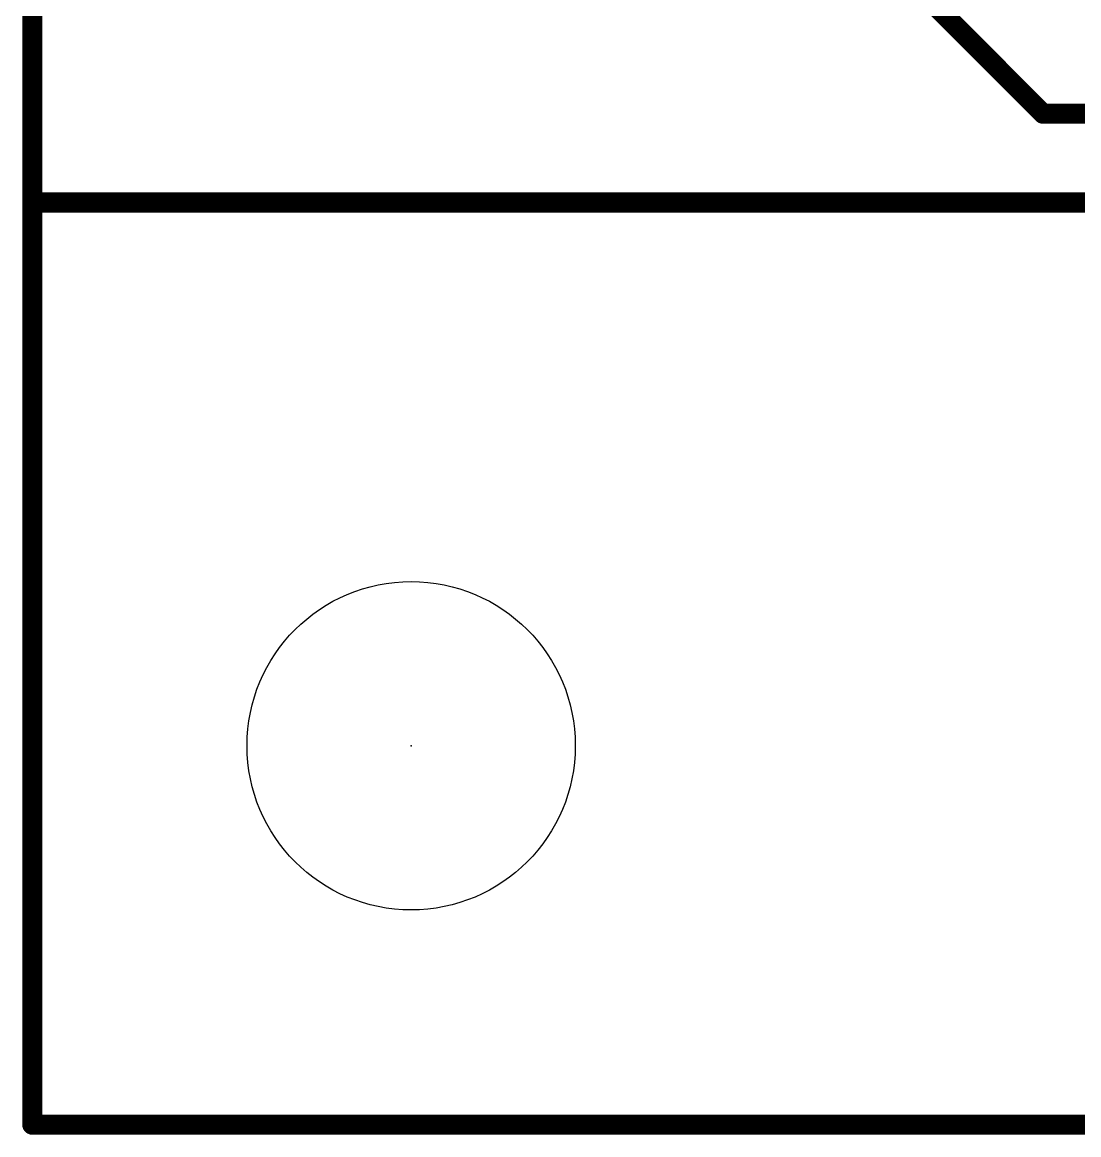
# Model space of a CAD drawing. Extents: x 0 to 48, y -23 to 79.
# Drawn here: x -0.1 to 10.52, y -0.1 to 11.08 of the extents above; entities that cross this region are included whole.
import ezdxf

# ---------------------------------------------------------------- set-up
doc = ezdxf.new("R2010")
doc.units = 0
for name, color, linetype in [('1', 12, 'CONTINUOUS'), ('16', 132, 'CONTINUOUS'), ('20', 53, 'CONTINUOUS'), ('24', 53, 'CONTINUOUS')]:
    doc.layers.add(name, color=color, linetype=linetype)

msp = doc.modelspace()

# ---------------------------------------------------------------- linework, layer by layer
at = {"layer": '1', "const_width": 0.2032}
for points in [[(48.133, 9.271), (0, 9.271)], [(0, 9.271), (0, 0)], [(0, 0), (48.26, 0)]]:
    msp.add_lwpolyline(points, dxfattribs=at)
at = {"layer": '1', "const_width": 0.1016}
for points in [[(0, 9.3218, 1), (0, 9.2202)], [(0.0508, 9.271, 1), (-0.0508, 9.271)], [(0, 0.0508, 1), (0, -0.0508)], [(-0.0508, 0, 1), (0.0508, 0)]]:
    msp.add_lwpolyline(points, format="xyb", dxfattribs=at)
at = {"layer": '16', "const_width": 0.2032}
for points in [[(8.9002, 11.43), (10.1651, 10.1651)], [(22.7579, 10.1651), (10.1651, 10.1651)], [(48.26, 9.271), (0, 9.271)], [(0, 9.271), (0, 0)], [(0, 0), (48.26, 0)]]:
    msp.add_lwpolyline(points, dxfattribs=at)
at = {"layer": '16', "const_width": 0.1016}
for points in [[(10.1651, 10.2159, 1), (10.1651, 10.1143)], [(10.1292, 10.1292, 1), (10.201, 10.201)], [(0, 9.3218, 1), (0, 9.2202)], [(0.0508, 9.271, 1), (-0.0508, 9.271)], [(0, 0.0508, 1), (0, -0.0508)], [(-0.0508, 0, 1), (0.0508, 0)]]:
    msp.add_lwpolyline(points, format="xyb", dxfattribs=at)
at = {"layer": '20', "const_width": 0.2032}
for points in [[(0, 0), (0, 78.74)], [(48.26, 0), (0, 0)]]:
    msp.add_lwpolyline(points, dxfattribs=at)
at = {"layer": '20', "const_width": 0.1016}
for points in [[(0, 0.0508, 1), (0, -0.0508)], [(-0.0508, 0, 1), (0.0508, 0)]]:
    msp.add_lwpolyline(points, format="xyb", dxfattribs=at)
at = {"layer": '20'}
msp.add_circle((3.81, 3.81), 1.651, dxfattribs=at)
at = {"layer": '24'}
msp.add_point((3.81, 3.81), dxfattribs=at)

doc.saveas('drawing.dxf')
